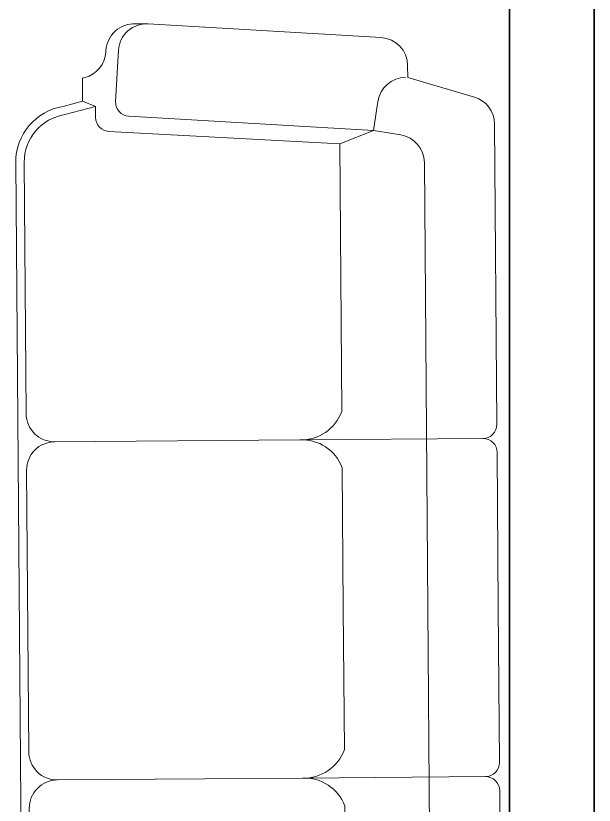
# Model space of a CAD drawing. Header units: metres. Extents: x -56 to -36, y -677 to -309.
# Drawn here: x -38.02 to -36.993, y -316.46 to -315.059 of the extents above; entities that cross this region are included whole.
import ezdxf

# ---------------------------------------------------------------- set-up
doc = ezdxf.new("R2010")
doc.units = ezdxf.units.M
doc.header["$LTSCALE"] = 5
doc.header["$MEASUREMENT"] = 0
for name, color, linetype, lineweight in [('A-FURN', 7, 'Continuous', 18), ('A-WALL-FULL', 7, 'Continuous', 35), ('A-WALL-FULL-EXTR', 7, 'Continuous', 35)]:
    doc.layers.add(name, color=color, linetype=linetype, lineweight=lineweight)

msp = doc.modelspace()

# ---------------------------------------------------------------- linework, layer by layer
at = {"layer": 'A-FURN', "lineweight": 20}
for p, q in [((-37.5157, -315.8118), (-37.9507, -315.8152)), ((-37.511, -316.4118), (-37.946, -316.4152))]:
    msp.add_line(p, q, dxfattribs=at)
at = {"layer": 'A-FURN'}
for p, q in [((-37.5157, -315.8118), (-37.1907, -315.8093)), ((-37.511, -316.4118), (-37.1861, -316.4093))]:
    msp.add_line(p, q, dxfattribs=at)
for p in [(-37.1433, -313.4745), (-36.9933, -313.3245)]:
    msp.add_xline(p, (0, 1), dxfattribs=at)
for points in [[(-37.9011, -315.211), (-37.9014, -315.1703), (-37.8967, -315.169, 0.323545), (-37.8597, -315.1237), (-37.8595, -315.1208, -0.414214), (-37.8067, -315.0738), (-37.7844, -315.0737)], [(-37.1634, -316.1091), (-37.1655, -315.8341, 0.414214), (-37.1907, -315.8093, 0.414214), (-37.1659, -315.7841), (-37.17, -315.2514, 0.33005), (-37.2058, -315.2038), (-37.3242, -315.1688), (-37.3244, -315.1475, 0.394867), (-37.3715, -315.098), (-37.7844, -315.0737, 0.414214), (-37.8372, -315.1206), (-37.8425, -315.2112, 0.414214), (-37.8191, -315.2376), (-37.3846, -315.2632), (-37.4448, -315.2863), (-37.8542, -315.2645, -0.396542), (-37.8779, -315.2398), (-37.878, -315.2204)], [(-37.3279, -315.1688, 0.369416), (-37.377, -315.2114), (-37.3846, -315.2632), (-37.3366, -315.2709, -0.366122), (-37.2945, -315.3199), (-37.2884, -316.1101)], [(-37.1634, -316.1091), (-37.1613, -316.3841, -0.414214), (-37.1861, -316.4093, -0.414214), (-37.1609, -316.4341), (-37.1567, -316.9668, -0.33005), (-37.1918, -317.0149), (-37.3097, -317.0518), (-37.3095, -317.0731, -0.394867), (-37.3558, -317.1233), (-37.7683, -317.154, -0.414214), (-37.8218, -317.1079), (-37.8286, -317.0174, -0.414214), (-37.8055, -316.9906), (-37.3715, -316.9583), (-37.432, -316.9362), (-37.841, -316.9642, 0.396542), (-37.8643, -316.9894), (-37.8642, -317.0088)], [(-37.3133, -317.0519, -0.369416), (-37.363, -317.01), (-37.3715, -316.9583), (-37.3236, -316.9499, 0.366122), (-37.2823, -316.9003), (-37.2884, -316.1101)]]:
    msp.add_lwpolyline(points, format="xyb", dxfattribs=at)
at = {"layer": 'A-FURN', "lineweight": 20}
msp.add_lwpolyline([(-38.0003, -315.8656), (-37.9964, -316.3656, 0.414214), (-37.946, -316.4152, 0.414214), (-37.9956, -316.4656), (-37.9922, -316.9116, 0.372588), (-37.9188, -316.9952), (-37.8642, -317.0088), (-37.8871, -317.0185), (-37.9216, -317.0099, -0.370178), (-38.0072, -316.9117), (-38.0195, -315.3196, -0.370178), (-37.9355, -315.2201), (-37.9011, -315.211), (-37.878, -315.2204), (-37.9324, -315.2348, 0.372588), (-38.0045, -315.3195), (-38.0011, -315.7656, 0.414214), (-37.9507, -315.8152, 0.414214)], format="xyb", close=True, dxfattribs=at)
msp.add_lwpolyline([(-37.4448, -315.2863), (-37.4411, -315.7612, -0.324936), (-37.5157, -315.8118, -0.324936), (-37.4403, -315.8612), (-37.4384, -316.1112), (-37.4364, -316.3612, -0.324936), (-37.511, -316.4118, -0.324936), (-37.4357, -316.4612), (-37.432, -316.9362)], format="xyb", dxfattribs=at)
at = {"layer": 'A-WALL-FULL'}
msp.add_line((-36.9933, -313.3245), (-36.9933, -319.3245), dxfattribs=at)
at = {"layer": 'A-WALL-FULL-EXTR'}
msp.add_line((-37.1433, -319.2045), (-37.1433, -313.4745), dxfattribs=at)

doc.saveas('drawing.dxf')
